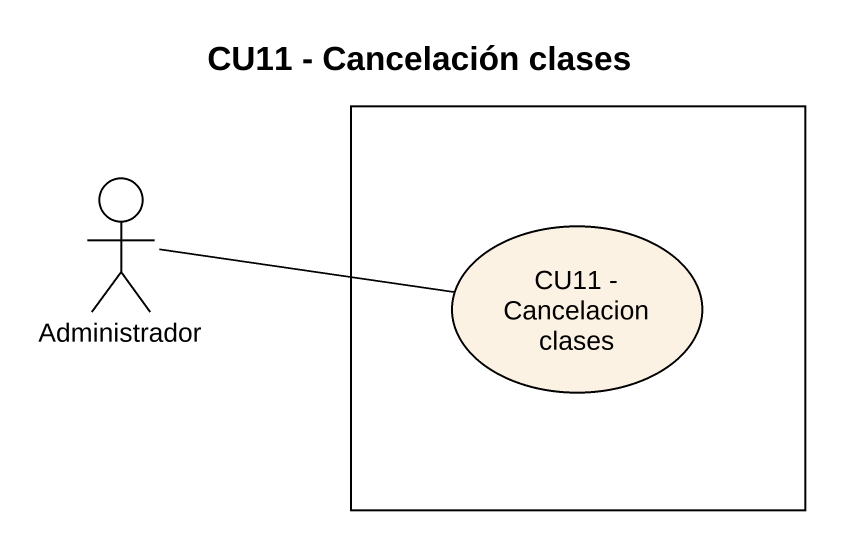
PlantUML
@startuml
title CU11 - Cancelación clases
rectangle " " as rectangle1 {
  usecase "CU11 - Cancelacion clases" as CU11_Cancelacion_clases
}
actor Administrador
Administrador -right- CU11_Cancelacion_clases
@enduml
